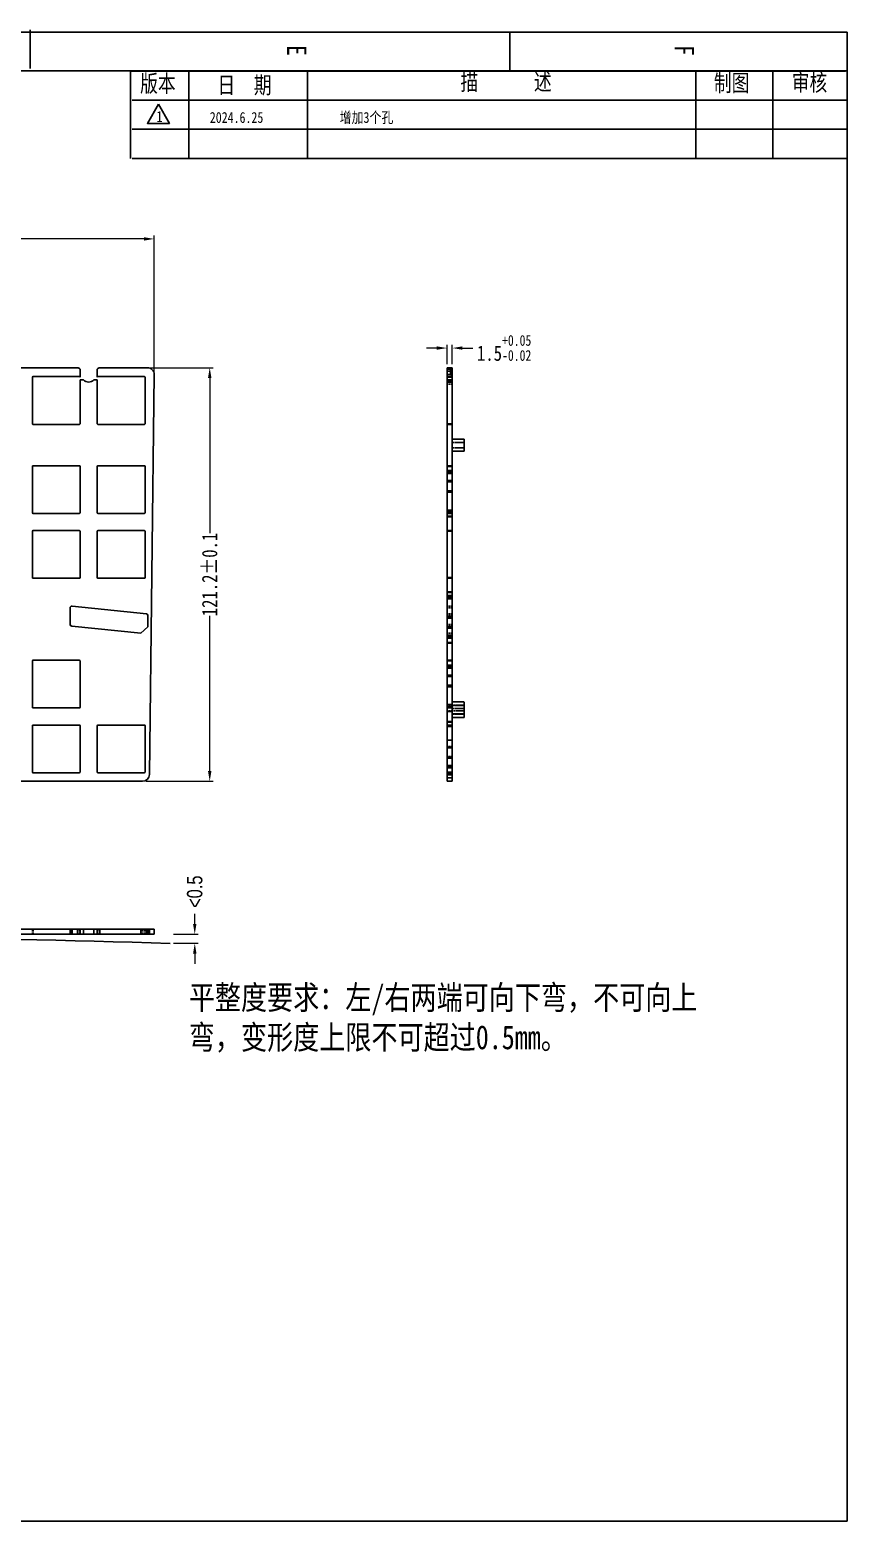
# Model space of a CAD drawing. Header units: inches. Extents: x -69 to 1384, y 245 to 682.
# Drawn here: x 1144.5 to 1383.8, y 244.8 to 681.8 of the extents above; entities that cross this region are included whole.
import ezdxf

# ---------------------------------------------------------------- set-up
doc = ezdxf.new("R2010")
doc.units = ezdxf.units.IN
doc.header["$LTSCALE"] = 1.21
doc.header["$MEASUREMENT"] = 0
doc.header["$PDMODE"] = 3
doc.header["$PDSIZE"] = 0.3125
doc.linetypes.add('HIDDEN', pattern=[0.2, 0.1, -0.1])
doc.layers.get('0').update_dxf_attribs({"linetype": 'CONTINUOUS'})
doc.layers.get('Defpoints').update_dxf_attribs({"linetype": 'CONTINUOUS'})
doc.layers.add('DEFAULT_2', color=8, linetype='HIDDEN')
doc.layers.add('标注尺寸', color=2, linetype='CONTINUOUS')
doc.styles.get("Standard").update_dxf_attribs({"font": 'txt', "width": 0.8})
doc.dimstyles.new('YanXiu', dxfattribs={"dimscale": 1.5, "dimtxt": 3, "dimasz": 2, "dimexe": 0.66, "dimexo": 0.66, "dimgap": 0.66, "dimtad": 0, "dimdsep": 46, "dimtxsty": 'STANDARD', "dimcen": 0, "dimclrd": 3, "dimclre": 6, "dimclrt": 3, "dimazin": 2, "dimtm": 1e-09, "dimtfac": 1, "dimtofl": 0, "dimtmove": 0, "dimatfit": 3, "dimfxl": 1, "dimlwd": 5, "dimlwe": 5, "dimarcsym": 0})

# ---------------------------------------------------------------- blocks, each defined once
blk = doc.blocks.new('*D2')
at = {"color": 3, "lineweight": 5}
for p, q in [((1192.75, 419.77), (1192.75, 422.77)), ((1192.75, 411.12), (1192.75, 408.12))]:
    blk.add_line(p, q, dxfattribs=at)
at = {"color": 6, "lineweight": 5}
for p, q in [((1186.54, 416.77), (1193.74, 416.77)), ((1186.54, 414.12), (1193.74, 414.12))]:
    blk.add_line(p, q, dxfattribs=at)
at = {"color": 3}
for points in [[(1192.25, 419.77), (1193.25, 419.77), (1192.75, 416.77)], [(1192.25, 411.12), (1193.25, 411.12), (1192.75, 414.12)]]:
    blk.add_solid(points, dxfattribs=at)
at = {"layer": 'Defpoints', "color": 0}
for p in [(1185.55, 416.77), (1192.75, 416.77), (1185.55, 414.12)]:
    blk.add_point(p, dxfattribs=at)
at = {"color": 3, "insert": (1192.75, 429.24), "char_height": 4.5, "attachment_point": 5, "rotation": 90}
blk.add_mtext('{\\f»ªÎÄÐÂÎº|b0|i0|c134|p0;<0.5}', dxfattribs=at)
blk = doc.blocks.new('*D15')
at = {"color": 6, "lineweight": 5}
for p, q in [((833.5, 581.77), (833.5, 621.52)), ((1180.89, 581.79), (1180.89, 621.52))]:
    blk.add_line(p, q, dxfattribs=at)
at = {"color": 3, "lineweight": 5}
for p, q in [((836.5, 620.53), (992.89, 620.53)), ((1177.89, 620.53), (1023.07, 620.53))]:
    blk.add_line(p, q, dxfattribs=at)
at = {"color": 3}
for points in [[(836.5, 621.03), (836.5, 620.03), (833.5, 620.53)], [(1177.89, 621.03), (1177.89, 620.03), (1180.89, 620.53)]]:
    blk.add_solid(points, dxfattribs=at)
at = {"layer": 'Defpoints', "color": 0}
for p in [(1180.89, 620.53), (833.5, 580.78), (1180.89, 580.8)]:
    blk.add_point(p, dxfattribs=at)
at = {"color": 3, "insert": (1007.98, 620.53), "char_height": 4.5, "attachment_point": 5}
blk.add_mtext('347.39%%P0.1', dxfattribs=at)
blk = doc.blocks.new('*D16')
at = {"color": 3, "lineweight": 5}
for p, q in [((1263.64, 588.55), (1260.64, 588.55)), ((1271.14, 588.55), (1274.14, 588.55))]:
    blk.add_line(p, q, dxfattribs=at)
at = {"color": 6, "lineweight": 5}
for p, q in [((1266.64, 583.79), (1266.64, 589.54)), ((1268.14, 583.79), (1268.14, 589.54))]:
    blk.add_line(p, q, dxfattribs=at)
at = {"color": 3}
for points in [[(1263.64, 589.05), (1263.64, 588.05), (1266.64, 588.55)], [(1271.14, 589.05), (1271.14, 588.05), (1268.14, 588.55)]]:
    blk.add_solid(points, dxfattribs=at)
at = {"layer": 'Defpoints', "color": 0}
for p in [(1268.14, 588.55), (1266.64, 582.8), (1268.14, 582.8)]:
    blk.add_point(p, dxfattribs=at)
at = {"color": 3, "insert": (1283.35, 588.55), "char_height": 4.5, "attachment_point": 5}
blk.add_mtext('1.5{\\H0.7x;\\S+0.05^ -0.02;}', dxfattribs=at)
blk = doc.blocks.new('*D19')
at = {"color": 6, "lineweight": 5}
for p, q in [((1179.88, 582.8), (1198.12, 582.8)), ((1178.48, 461.6), (1198.12, 461.6))]:
    blk.add_line(p, q, dxfattribs=at)
at = {"color": 3, "lineweight": 5}
for p, q in [((1197.13, 579.8), (1197.13, 534.29)), ((1197.13, 464.6), (1197.13, 510.11))]:
    blk.add_line(p, q, dxfattribs=at)
at = {"color": 3}
for points in [[(1196.63, 579.8), (1197.63, 579.8), (1197.13, 582.8)], [(1196.63, 464.6), (1197.63, 464.6), (1197.13, 461.6)]]:
    blk.add_solid(points, dxfattribs=at)
at = {"layer": 'Defpoints', "color": 0}
for p in [(1178.89, 582.8), (1177.49, 461.6), (1197.13, 461.6)]:
    blk.add_point(p, dxfattribs=at)
at = {"color": 3, "insert": (1197.13, 522.2), "char_height": 4.5, "attachment_point": 5, "rotation": 90}
blk.add_mtext('121.2%%P0.1', dxfattribs=at)

msp = doc.modelspace()

# ---------------------------------------------------------------- linework, layer by layer
at = {"color": 7, "linetype": 'Continuous'}
for p, q in [((1144.508, 681.798), (1144.508, 670.449)), ((720.967, 681.087), (1383.799, 681.087)), ((1285.055, 669.737), (1285.055, 681.087)), ((1383.799, 681.087), (1383.799, 244.798)), ((732.317, 669.737), (1383.799, 669.737)), ((1173.918, 669.709), (1383.286, 669.709)), ((1173.918, 669.709), (1173.918, 646.229)), ((1190.995, 669.709), (1190.995, 644.085)), ((1225.753, 669.709), (1225.753, 644.085)), ((1339.453, 669.737), (1339.453, 644.113)), ((1361.995, 669.737), (1361.995, 644.113)), ((1383.799, 669.737), (1383.799, 646.258)), ((1174.432, 661.215), (1383.799, 661.215)), ((1158.397, 582.803), (998.677, 582.803)), ((1159.197, 582.403), (1159.197, 579.993)), ((1164.197, 582.403), (1164.197, 579.993)), ((1164.997, 582.803), (1178.894, 582.803)), ((1266.638, 582.803), (1266.638, 461.599)), ((1266.638, 582.803), (1268.138, 582.803)), ((1268.138, 461.599), (1268.138, 582.803)), ((1145.197, 566.393), (1145.197, 579.993)), ((1145.397, 580.193), (1158.997, 580.193)), ((1159.197, 579.193), (1160.158, 579.193)), ((1159.197, 579.193), (1159.197, 566.393)), ((1163.236, 579.193), (1164.197, 579.193)), ((1164.197, 566.393), (1164.197, 579.193)), ((1164.397, 580.193), (1177.997, 580.193)), ((1178.197, 579.993), (1178.197, 566.393)), ((1180.894, 580.779), (1179.492, 463.575)), ((1268.138, 580.779), (1266.638, 580.779)), ((1158.997, 566.193), (1145.397, 566.193)), ((1177.997, 566.193), (1164.397, 566.193)), ((1268.138, 561.832), (1271.638, 561.832)), ((1271.638, 561.83), (1271.638, 558.334)), ((1268.138, 558.332), (1271.638, 558.332)), ((1145.198, 540.282), (1145.198, 553.882)), ((1145.398, 554.082), (1158.998, 554.082)), ((1159.198, 553.882), (1159.198, 540.282)), ((1164.198, 540.282), (1164.198, 553.882)), ((1164.398, 554.082), (1177.998, 554.082)), ((1178.198, 553.882), (1178.198, 540.282)), ((1158.998, 540.082), (1145.398, 540.082)), ((1177.998, 540.082), (1164.398, 540.082)), ((1145.2, 521.284), (1145.2, 534.884)), ((1145.4, 535.084), (1159, 535.084)), ((1159.2, 534.884), (1159.2, 521.284)), ((1164.2, 521.284), (1164.2, 534.884)), ((1164.4, 535.084), (1178, 535.084)), ((1178.2, 534.884), (1178.2, 521.284)), ((1159, 521.084), (1145.4, 521.084)), ((1178, 521.084), (1164.4, 521.084)), ((1156.261, 512.417), (1156.261, 507.547)), ((1178.573, 510.685), (1156.812, 512.915)), ((1156.71, 507.05), (1176.933, 504.978)), ((1179.022, 510.188), (1179.022, 506.864)), ((1179.022, 506.864), (1176.933, 504.978)), ((1145.2, 483.286), (1145.2, 496.886)), ((1145.4, 497.086), (1159, 497.086)), ((1159.2, 496.886), (1159.2, 483.286)), ((1159, 483.086), (1145.4, 483.086)), ((1268.138, 484.836), (1271.638, 484.836)), ((1268.138, 481.336), (1271.638, 481.336)), ((1271.638, 484.834), (1271.638, 480.337)), ((1145.2, 464.286), (1145.2, 477.886)), ((1145.4, 478.086), (1159, 478.086)), ((1159.2, 477.886), (1159.2, 464.286)), ((1164.2, 464.286), (1164.2, 477.886)), ((1164.4, 478.086), (1178, 478.086)), ((1178.2, 477.886), (1178.2, 464.286)), ((1268.138, 480.336), (1271.638, 480.336)), ((1145.4, 464.086), (1159, 464.086)), ((1178, 464.086), (1164.4, 464.086)), ((1266.638, 463.575), (1268.138, 463.575)), ((1122.499, 461.599), (1177.492, 461.599)), ((1268.138, 461.599), (1266.638, 461.599)), ((833.503, 418.266), (1180.894, 418.266)), ((833.503, 416.766), (1180.894, 416.766)), ((1158.397, 418.266), (1158.397, 416.766)), ((1159.197, 416.766), (1159.197, 418.266)), ((1160.158, 416.766), (1160.158, 418.266)), ((1163.236, 416.766), (1163.236, 418.266)), ((1164.197, 418.266), (1164.197, 416.766)), ((1164.997, 416.766), (1164.997, 418.266)), ((1178.894, 418.266), (1178.894, 416.766)), ((1180.894, 416.766), (1180.894, 418.266)), ((1383.799, 244.798), (720.967, 244.798))]:
    msp.add_line(p, q, dxfattribs=at)
for p, q in [((1173.918, 644.085), (1173.918, 652.635)), ((1174.432, 652.664), (1383.799, 652.664)), ((1383.799, 646.822), (1383.799, 652.664)), ((1383.799, 644.113), (1383.799, 646.822)), ((1174.432, 644.113), (1383.799, 644.113))]:
    msp.add_line(p, q)
at = {"color": 2}
msp.add_lwpolyline([(1182.087, 659.969), (1178.863, 654.384), (1185.311, 654.384)], close=True, dxfattribs=at)
at = {"color": 7, "linetype": 'Continuous'}
for centre, radius, start, end in [((1158.397, 581.803), 1, 36.8699, 90), ((1164.997, 581.803), 1, 90, 143.1301), ((1178.894, 580.803), 2, 359.31434, 90), ((1145.397, 579.993), 0.2, 90, 180), ((1158.997, 579.993), 0.2, 0, 90), ((1161.697, 580.903), 2.3, 228.00539, 311.99461), ((1164.397, 579.993), 0.2, 90, 180), ((1177.997, 579.993), 0.2, 0, 90), ((1145.397, 566.393), 0.2, 180, 270), ((1158.997, 566.393), 0.2, 270, 0), ((1164.397, 566.393), 0.2, 180, 270), ((1177.997, 566.393), 0.2, 270, 0), ((1145.398, 553.882), 0.2, 90, 180), ((1158.998, 553.882), 0.2, 0, 90), ((1164.398, 553.882), 0.2, 90, 180), ((1177.998, 553.882), 0.2, 0, 90), ((1145.398, 540.282), 0.2, 180, 270), ((1158.998, 540.282), 0.2, 270, 0), ((1164.398, 540.282), 0.2, 180, 270), ((1177.998, 540.282), 0.2, 270, 0), ((1145.4, 534.884), 0.2, 90, 180), ((1159, 534.884), 0.2, 0, 90), ((1164.4, 534.884), 0.2, 90, 180), ((1178, 534.884), 0.2, 0, 90), ((1145.4, 521.284), 0.2, 180, 270), ((1159, 521.284), 0.2, 270, 0), ((1164.4, 521.284), 0.2, 180, 270), ((1178, 521.284), 0.2, 270, 0), ((1156.761, 512.417), 0.5, 84.15001, 180), ((1156.761, 507.547), 0.5, 180, 264.15001), ((1178.522, 510.188), 0.5, 0, 84.15001), ((1145.4, 496.886), 0.2, 90, 180), ((1159, 496.886), 0.2, 0, 90), ((1145.4, 483.286), 0.2, 180, 270), ((1159, 483.286), 0.2, 270, 0), ((1145.4, 477.886), 0.2, 90, 180), ((1159, 477.886), 0.2, 0, 90), ((1164.4, 477.886), 0.2, 90, 180), ((1178, 477.886), 0.2, 0, 90), ((1145.4, 464.286), 0.2, 180, 270), ((1159, 464.286), 0.2, 270, 0), ((1164.4, 464.286), 0.2, 180, 270), ((1177.492, 463.599), 2, 270, 359.31434), ((1178, 464.286), 0.2, 270, 0)]:
    msp.add_arc(centre, radius, start, end, dxfattribs=at)
at = {"color": 2}
msp.add_arc((1007.199, -5587.055), 6003.821, 88.2977507, 91.7022493, dxfattribs=at)
at = {"layer": 'DEFAULT_2', "color": 8, "linetype": 'HIDDEN'}
for p, q in [((1268.138, 582.403), (1266.638, 582.403)), ((1268.138, 581.803), (1266.638, 581.803)), ((1267.638, 582.803), (1267.638, 580.593)), ((1268.138, 581.393), (1267.638, 581.393)), ((1267.638, 580.803), (1266.638, 580.803)), ((1268.138, 580.193), (1266.638, 580.193)), ((1268.138, 579.993), (1266.638, 579.993)), ((1268.138, 579.193), (1266.638, 579.193)), ((1268.138, 578.919), (1266.638, 578.919)), ((1268.138, 578.603), (1266.638, 578.603)), ((1266.638, 578.003), (1268.138, 578.003)), ((1268.138, 580.593), (1267.638, 580.593)), ((1268.138, 566.393), (1266.638, 566.393)), ((1268.138, 566.193), (1266.638, 566.193)), ((1268.138, 560.882), (1271.638, 560.882)), ((1268.138, 559.282), (1271.638, 559.282)), ((1268.138, 554.082), (1266.638, 554.082)), ((1268.138, 553.882), (1266.638, 553.882)), ((1268.138, 552.643), (1266.638, 552.643)), ((1268.138, 552.443), (1266.638, 552.443)), ((1268.138, 551.943), (1266.638, 551.943)), ((1268.138, 551.743), (1266.638, 551.743)), ((1268.138, 549.743), (1266.638, 549.743)), ((1268.138, 549.543), (1266.638, 549.543)), ((1268.138, 549.343), (1266.638, 549.343)), ((1268.138, 546.733), (1266.638, 546.733)), ((1268.138, 546.533), (1266.638, 546.533)), ((1268.138, 546.333), (1266.638, 546.333)), ((1268.138, 541.088), (1266.638, 541.088)), ((1268.138, 540.888), (1266.638, 540.888)), ((1268.138, 540.533), (1266.638, 540.533)), ((1268.138, 540.333), (1266.638, 540.333)), ((1268.138, 540.282), (1266.638, 540.282)), ((1268.138, 540.133), (1266.638, 540.133)), ((1268.138, 540.082), (1266.638, 540.082)), ((1268.138, 539.283), (1266.638, 539.283)), ((1268.138, 539.083), (1266.638, 539.083)), ((1268.138, 535.084), (1266.638, 535.084)), ((1268.138, 534.884), (1266.638, 534.884)), ((1268.138, 521.284), (1266.638, 521.284)), ((1268.138, 521.084), (1266.638, 521.084)), ((1268.138, 517.092), (1266.638, 517.092)), ((1268.138, 516.892), (1266.638, 516.892)), ((1268.138, 516.078), (1266.638, 516.078)), ((1268.138, 516.042), (1266.638, 516.042)), ((1268.138, 515.878), (1266.638, 515.878)), ((1268.138, 515.842), (1266.638, 515.842)), ((1268.138, 515.642), (1266.638, 515.642)), ((1268.138, 515.287), (1266.638, 515.287)), ((1268.138, 515.087), (1266.638, 515.087)), ((1266.638, 512.915), (1268.138, 512.915)), ((1266.638, 512.417), (1268.138, 512.417)), ((1266.638, 510.685), (1268.138, 510.685)), ((1266.638, 510.188), (1268.138, 510.188)), ((1268.138, 509.842), (1266.638, 509.842)), ((1268.138, 509.642), (1266.638, 509.642)), ((1268.138, 509.442), (1266.638, 509.442)), ((1266.638, 507.547), (1268.138, 507.547)), ((1266.638, 507.05), (1268.138, 507.05)), ((1266.638, 506.864), (1268.138, 506.864)), ((1268.138, 506.832), (1266.638, 506.832)), ((1268.138, 506.632), (1266.638, 506.632)), ((1268.138, 506.432), (1266.638, 506.432)), ((1266.638, 504.978), (1268.138, 504.978)), ((1268.138, 504.432), (1266.638, 504.432)), ((1268.138, 504.232), (1266.638, 504.232)), ((1268.138, 503.732), (1266.638, 503.732)), ((1268.138, 503.532), (1266.638, 503.532)), ((1268.138, 502.278), (1266.638, 502.278)), ((1268.138, 502.078), (1266.638, 502.078)), ((1268.138, 497.086), (1266.638, 497.086)), ((1268.138, 496.886), (1266.638, 496.886)), ((1268.138, 495.637), (1266.638, 495.637)), ((1268.138, 495.437), (1266.638, 495.437)), ((1268.138, 494.937), (1266.638, 494.937)), ((1268.138, 494.737), (1266.638, 494.737)), ((1268.138, 492.737), (1266.638, 492.737)), ((1268.138, 492.537), (1266.638, 492.537)), ((1268.138, 492.337), (1266.638, 492.337)), ((1268.138, 489.727), (1266.638, 489.727)), ((1268.138, 489.527), (1266.638, 489.527)), ((1268.138, 489.327), (1266.638, 489.327)), ((1268.138, 484.082), (1266.638, 484.082)), ((1266.638, 483.882), (1271.638, 483.886)), ((1268.138, 483.527), (1266.638, 483.527)), ((1268.138, 483.327), (1266.638, 483.327)), ((1268.138, 483.286), (1266.638, 483.286)), ((1268.138, 483.127), (1266.638, 483.127)), ((1268.138, 483.086), (1266.638, 483.086)), ((1266.638, 482.277), (1271.638, 482.286)), ((1268.138, 482.077), (1266.638, 482.077)), ((1268.138, 483.836), (1271.638, 483.836)), ((1268.138, 482.886), (1271.638, 482.886)), ((1268.138, 481.286), (1271.638, 481.286)), ((1268.138, 479.086), (1266.638, 479.086)), ((1268.138, 478.886), (1266.638, 478.886)), ((1268.138, 478.086), (1266.638, 478.086)), ((1266.638, 478.069), (1268.138, 478.069)), ((1268.138, 478.036), (1266.638, 478.036)), ((1268.138, 477.886), (1266.638, 477.886)), ((1268.138, 477.836), (1266.638, 477.836)), ((1268.138, 477.636), (1266.638, 477.636)), ((1268.138, 473.626), (1266.638, 473.626)), ((1266.638, 471.836), (1268.138, 471.836)), ((1268.138, 471.636), (1266.638, 471.636)), ((1268.138, 471.436), (1266.638, 471.436)), ((1266.638, 468.826), (1268.138, 468.826)), ((1268.138, 468.626), (1266.638, 468.626)), ((1268.138, 468.426), (1266.638, 468.426)), ((1268.138, 466.199), (1266.638, 466.199)), ((1268.138, 465.999), (1266.638, 465.999)), ((1268.138, 465.726), (1266.638, 465.726)), ((1268.138, 465.526), (1266.638, 465.526)), ((1268.138, 464.286), (1266.638, 464.286)), ((1266.638, 464.199), (1268.138, 464.199)), ((1268.138, 464.086), (1266.638, 464.086)), ((1268.138, 464.069), (1266.638, 464.069)), ((1268.138, 463.499), (1266.638, 463.499)), ((1268.138, 462.599), (1266.638, 462.599)), ((1145.197, 416.766), (1145.197, 418.266)), ((1145.397, 416.766), (1145.397, 418.266)), ((1156.261, 418.266), (1156.261, 416.766)), ((1156.71, 418.266), (1156.71, 416.766)), ((1156.812, 418.266), (1156.812, 416.766)), ((1158.997, 416.766), (1158.997, 418.266)), ((1164.397, 416.766), (1164.397, 418.266)), ((1176.933, 418.266), (1176.933, 416.766)), ((1177.492, 416.766), (1177.492, 418.266)), ((1177.997, 416.766), (1177.997, 418.266)), ((1178.197, 416.766), (1178.197, 418.266)), ((1178.573, 418.266), (1178.573, 416.766)), ((1179.022, 418.266), (1179.022, 416.766)), ((1179.492, 418.266), (1179.492, 416.766))]:
    msp.add_line(p, q, dxfattribs=at)

# ---------------------------------------------------------------- texts
at = {"color": 7, "linetype": 'Continuous', "char_height": 5.675, "width": 5.67494, "attachment_point": 1, "rotation": 270, "line_spacing_factor": 0.9}
for s, insert in [('E', (1225.469, 677.304)), ('F', (1338.967, 677.304))]:
    msp.add_mtext(s, dxfattribs=dict(at, insert=insert))
at = {"char_height": 4.9951, "attachment_point": 1}
for s, width, insert, own_width in [('版本', 7.64621, (1176.764, 668.581), 11.59118), ('日  期', 11.72282, (1199.401, 668.118), 34.55281), ('描      述', 20.53179, (1270.57, 669.088), 39.42079), ('制图', 8.18568, (1344.801, 668.748), 12.40898), ('审核', 8.11295, (1367.578, 668.874), 12.29873)]:
    msp.add_mtext_dynamic_manual_height_columns(s, width=width, gutter_width=1, heights=[0], dxfattribs=dict(at, insert=insert)).dxf.set("width", own_width)
at = {"color": 1, "insert": (1181.54, 657.989), "char_height": 3.2, "width": 2.58609, "attachment_point": 1}
msp.add_mtext('{\\fSimSun|b0|i0|c134|p2;1}', dxfattribs=at)
at = {"char_height": 3.2, "attachment_point": 1}
for s, insert, width in [('{\\fSimSun|b0|i0|c134|p2;2024.6.25}', (1197.158, 657.723), 2.58609), ('{\\fSimSun|b0|i0|c134|p2;增加3个孔}', (1235.19, 657.723), 39.5646)]:
    msp.add_mtext(s, dxfattribs=dict(at, insert=insert, width=width))
at = {"layer": '标注尺寸', "insert": (1191.015, 401.764), "char_height": 7, "width": 151.39759, "attachment_point": 1}
msp.add_mtext('{\\fSimSun|b1|i0|c134|p2;平整度要求：左/右两端可向下弯，不可向上弯，变形度上限不可超过0.5mm。}', dxfattribs=at)

# ---------------------------------------------------------------- dimensions: what is measured, and where the dimension line sits
at = {"color": 1}
dim = msp.add_linear_dim(base=(1180.894, 620.527), p1=(833.503, 580.779), p2=(1180.894, 580.803), text='<>%%P0.1', dimstyle='YanXiu', dxfattribs=at)
dim.commit()
dim.dimension.update_dxf_attribs({"geometry": '*D15', "text_midpoint": (1007.981, 620.527), "dimtype": 160})
dim = msp.add_linear_dim(base=(1268.138, 588.545), p1=(1266.638, 582.803), p2=(1268.138, 582.803), text='<>{\\H0.7x;\\S+0.05^ -0.02;}', dimstyle='YanXiu', dxfattribs=at)
dim.commit()
dim.dimension.update_dxf_attribs({"geometry": '*D16', "text_midpoint": (1283.348, 588.545)})
dim = msp.add_linear_dim(base=(1197.129, 461.599), p1=(1178.894, 582.803), p2=(1177.492, 461.599), angle=90, text='<>%%P0.1', dimstyle='YanXiu', dxfattribs=at)
dim.commit()
dim.dimension.update_dxf_attribs({"geometry": '*D19', "text_midpoint": (1197.129, 522.201)})
dim = msp.add_linear_dim(base=(1192.747, 416.766), p1=(1185.545, 414.116), p2=(1185.545, 416.766), angle=90, text='{\\f»ªÎÄÐÂÎº|b0|i0|c134|p0;<0.5}', dimstyle='YanXiu')
dim.commit()
dim.dimension.update_dxf_attribs({"geometry": '*D2', "text_midpoint": (1192.747, 429.242)})

doc.saveas('drawing.dxf')
